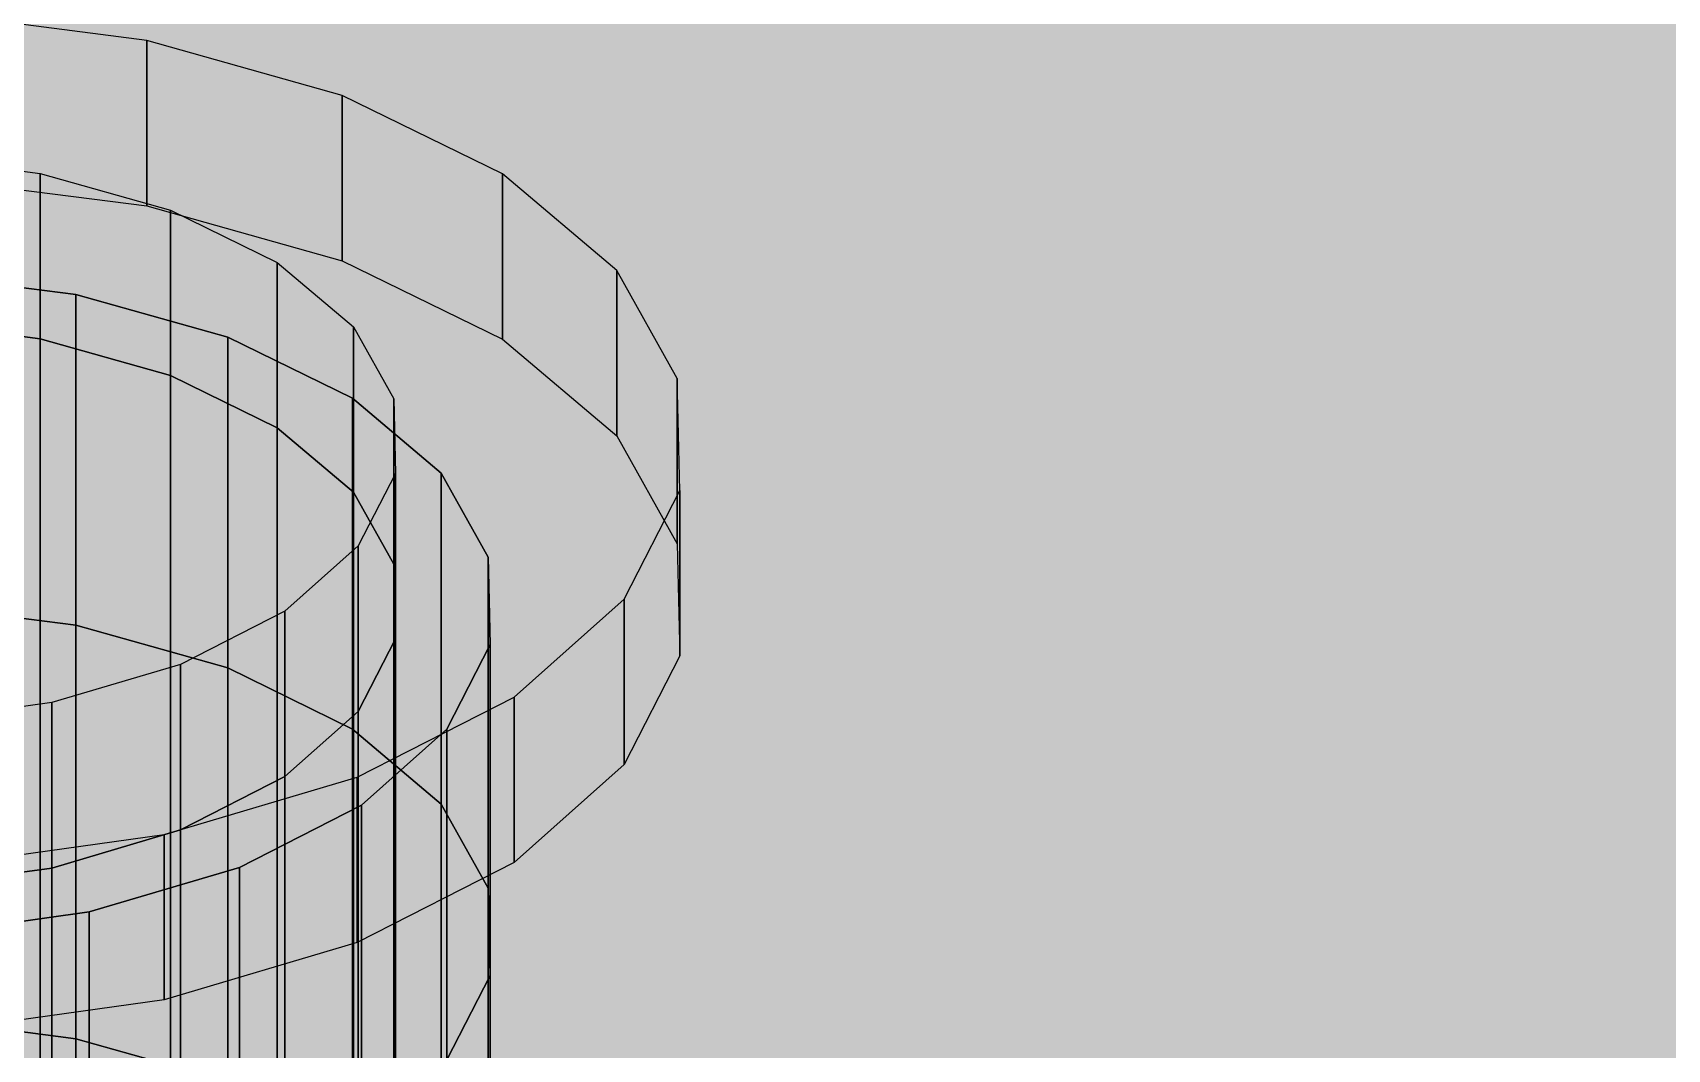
# Model space of a CAD drawing. Header units: millimetres. Extents: x 50 to 612415, y 2 to 4150.
# Drawn here: x 483388.06 to 483415.15, y 2315.25 to 2332.09 of the extents above; entities that cross this region are included whole.
import ezdxf

# ---------------------------------------------------------------- set-up
doc = ezdxf.new("R2010")
doc.units = ezdxf.units.MM
doc.layers.add('HATCH', color=8, linetype='Continuous', lineweight=9)
doc.layers.add('OUTLINE', color=7, linetype='Continuous', lineweight=25)

msp = doc.modelspace()

# ---------------------------------------------------------------- hatches: boundary and pattern name
at = {"layer": 'HATCH', "true_color": 0xccae87}
for points in [[(483176.213, 2383.049), (482964.763, 2457.215), (484752.006, 2023.419)], [(483179.845, 2401.212), (483385.977, 2328.113), (483388.777, 2327.755)], [(483179.845, 2401.212), (483388.777, 2327.755), (483391.295, 2327.046)], [(484760.546, 2053.765), (483179.845, 2401.212), (483391.295, 2327.046)], [(483179.845, 2395.733), (483385.977, 2322.635), (483388.777, 2322.276)], [(483388.777, 2322.276), (483385.977, 2322.635), (483179.845, 2395.733)], [(483179.845, 2395.733), (483388.777, 2322.276), (483391.295, 2321.568)], [(483391.295, 2321.568), (483388.777, 2322.276), (483179.845, 2395.733)], [(484760.546, 2048.287), (483179.845, 2395.733), (483391.295, 2321.568)], [(483391.295, 2321.568), (483179.845, 2395.733), (484760.546, 2048.287)], [(483179.845, 2388.885), (483385.977, 2315.787), (483388.777, 2315.428)], [(483388.777, 2315.428), (483385.977, 2315.787), (483179.845, 2388.885)], [(483179.845, 2388.885), (483388.777, 2315.428), (483391.295, 2314.719)], [(483391.295, 2314.719), (483388.777, 2315.428), (483179.845, 2388.885)], [(484760.546, 2041.439), (483179.845, 2388.885), (483391.295, 2314.719)], [(483391.295, 2314.719), (483179.845, 2388.885), (484760.546, 2041.439)], [(484758.648, 2037.434), (483179.845, 2386.146), (483391.295, 2311.98)], [(483391.295, 2311.98), (483179.845, 2386.146), (484758.648, 2037.434)], [(484758.174, 2036.433), (483179.845, 2385.461), (483391.295, 2311.295)], [(483391.295, 2311.295), (483179.845, 2385.461), (484758.174, 2036.433)], [(484755.802, 2031.428), (483180.53, 2384.882), (483180.562, 2383.437)], [(483180.562, 2383.437), (483180.53, 2384.882), (484755.802, 2031.428)], [(484755.802, 2031.428), (483180.562, 2383.437), (483179.845, 2382.037)], [(483179.845, 2382.037), (483180.562, 2383.437), (484755.802, 2031.428)], [(483178.279, 2382.038), (483176.213, 2383.049), (484752.006, 2023.419)], [(483179.752, 2380.795), (483178.279, 2382.038), (484752.006, 2023.419)], [(484755.802, 2031.428), (483179.845, 2382.037), (483391.295, 2307.871)], [(483391.295, 2307.871), (483179.845, 2382.037), (484755.802, 2031.428)], [(483180.53, 2379.403), (483179.752, 2380.795), (484752.006, 2023.419)], [(483180.562, 2377.959), (483180.53, 2379.403), (484752.006, 2023.419)], [(483179.845, 2376.559), (483180.562, 2377.959), (484752.006, 2023.419)], [(483391.295, 2302.393), (483179.845, 2376.559), (484752.006, 2023.419)], [(484760.546, 2053.765), (483391.295, 2327.046), (483393.361, 2326.035)], [(484760.546, 2053.765), (483393.361, 2326.035), (483394.834, 2324.792)], [(484760.546, 2053.765), (483394.834, 2324.792), (483395.612, 2323.401)], [(484760.546, 2053.765), (483395.612, 2323.401), (483395.644, 2321.956)], [(484760.546, 2053.765), (483395.644, 2321.956), (483394.927, 2320.556)], [(484760.546, 2048.287), (483391.295, 2321.568), (483393.361, 2320.557)], [(483393.361, 2320.557), (483391.295, 2321.568), (484760.546, 2048.287)], [(484760.546, 2048.287), (483393.361, 2320.557), (483394.834, 2319.314)], [(483394.834, 2319.314), (483393.361, 2320.557), (484760.546, 2048.287)], [(483394.927, 2320.556), (483393.51, 2319.297), (483590.879, 2245.283)], [(483394.927, 2320.556), (483598.17, 2247.442), (483601.06, 2247.457)], [(483394.927, 2320.556), (483601.06, 2247.457), (483603.859, 2247.099)], [(483394.927, 2320.556), (483595.387, 2247.052), (483598.17, 2247.442)], [(483394.927, 2320.556), (483603.859, 2247.099), (483606.378, 2246.39)], [(483394.927, 2320.556), (483592.9, 2246.316), (483595.387, 2247.052)], [(483394.927, 2320.556), (483590.879, 2245.283), (483592.9, 2246.316)], [(484760.546, 2053.765), (483394.927, 2320.556), (483606.378, 2246.39)], [(483589.462, 2244.024), (483393.51, 2319.297), (483391.489, 2318.264)], [(483589.462, 2244.024), (483590.879, 2245.283), (483393.51, 2319.297)], [(483395.612, 2317.922), (483394.834, 2319.314), (484760.546, 2048.287)], [(484760.546, 2048.287), (483394.834, 2319.314), (483395.612, 2317.922)], [(483589.462, 2244.024), (483391.489, 2318.264), (483389.002, 2317.528)], [(484760.546, 2048.287), (483395.612, 2317.922), (483395.644, 2316.477)], [(483395.644, 2316.477), (483395.612, 2317.922), (484760.546, 2048.287)], [(483589.462, 2244.024), (483383.329, 2317.122), (483380.529, 2317.481)], [(483589.462, 2244.024), (483389.002, 2317.528), (483386.219, 2317.138)], [(483589.462, 2244.024), (483386.219, 2317.138), (483383.329, 2317.122)], [(483394.927, 2315.077), (483395.644, 2316.477), (484760.546, 2048.287)], [(484760.546, 2048.287), (483395.644, 2316.477), (483394.927, 2315.077)]]:
    msp.add_hatch(color=43, dxfattribs=at).paths.add_polyline_path(points)
at = {"layer": 'HATCH', "true_color": 0xb7bcc0}
for points in [[(483397.742, 2328.153), (483382.64, 2332.402), (483379.062, 2331.902)], [(483397.742, 2328.153), (483386.356, 2332.423), (483382.64, 2332.402)], [(483397.742, 2328.153), (483389.955, 2331.962), (483386.356, 2332.423)], [(483379.062, 2331.902), (483385.788, 2330.067), (483388.188, 2329.76)], [(483397.742, 2328.153), (483379.062, 2331.902), (483388.188, 2329.76)], [(483397.742, 2328.153), (483393.193, 2331.05), (483389.955, 2331.962)], [(483397.742, 2328.153), (483395.849, 2329.751), (483393.193, 2331.05)], [(483379.062, 2329.162), (483382.64, 2329.663), (483397.742, 2325.413)], [(483382.64, 2329.663), (483386.356, 2329.683), (483397.742, 2325.413)], [(483386.356, 2329.683), (483389.955, 2329.222), (483397.742, 2325.413)], [(483397.742, 2328.153), (483388.188, 2329.76), (483390.347, 2329.153)], [(483388.188, 2327.021), (483385.788, 2327.328), (483379.062, 2329.162)], [(483388.188, 2327.021), (483379.062, 2329.162), (483397.742, 2325.413)], [(483389.955, 2329.222), (483393.193, 2328.311), (483397.742, 2325.413)], [(483397.742, 2328.153), (483390.347, 2329.153), (483392.117, 2328.286)], [(483397.742, 2328.153), (483392.117, 2328.286), (483393.379, 2327.221)], [(483393.193, 2328.311), (483395.849, 2327.012), (483397.742, 2325.413)], [(483388.777, 2327.755), (483383.088, 2328.097), (483380.305, 2327.708)], [(483388.777, 2327.755), (483385.977, 2328.113), (483383.088, 2328.097)], [(483390.244, 2318.812), (483398.744, 2326.363), (483397.742, 2328.153)], [(483390.244, 2318.812), (483397.742, 2328.153), (483393.459, 2323.59)], [(483397.742, 2328.153), (483393.379, 2327.221), (483394.047, 2326.028)], [(483397.742, 2328.153), (483394.074, 2324.789), (483393.459, 2323.59)], [(483397.742, 2328.153), (483394.047, 2326.028), (483394.074, 2324.789)], [(483388.777, 2327.755), (483380.305, 2327.708), (483377.818, 2326.972)], [(483388.777, 2327.755), (483377.818, 2326.972), (483383.311, 2327.315)], [(483388.777, 2327.755), (483383.311, 2327.315), (483385.788, 2327.328)], [(483388.777, 2327.755), (483385.788, 2327.328), (483388.188, 2327.021)], [(483388.777, 2327.755), (483388.188, 2327.021), (483390.347, 2326.413)], [(483388.777, 2327.755), (483390.347, 2326.413), (483392.117, 2325.547)], [(483395.612, 2323.401), (483391.295, 2327.046), (483388.777, 2327.755)], [(483395.612, 2323.401), (483388.777, 2327.755), (483392.117, 2325.547)], [(483390.347, 2326.413), (483388.188, 2327.021), (483397.742, 2325.413)], [(483395.612, 2323.401), (483393.361, 2326.035), (483391.295, 2327.046)], [(483390.244, 2318.812), (483398.784, 2324.506), (483398.744, 2326.363)], [(483392.117, 2325.547), (483390.347, 2326.413), (483397.742, 2325.413)], [(483395.612, 2323.401), (483394.834, 2324.792), (483393.361, 2326.035)], [(483397.742, 2325.413), (483398.744, 2323.624), (483390.244, 2316.073)], [(483393.459, 2320.85), (483397.742, 2325.413), (483390.244, 2316.073)], [(483393.379, 2324.481), (483392.117, 2325.547), (483397.742, 2325.413)], [(483395.612, 2323.401), (483392.117, 2325.547), (483393.379, 2324.481)], [(483394.047, 2323.289), (483393.379, 2324.481), (483397.742, 2325.413)], [(483393.459, 2320.85), (483394.074, 2322.05), (483397.742, 2325.413)], [(483394.074, 2322.05), (483394.047, 2323.289), (483397.742, 2325.413)], [(483390.244, 2318.812), (483397.862, 2322.706), (483398.784, 2324.506)], [(483395.612, 2323.401), (483393.379, 2324.481), (483394.047, 2323.289)], [(483398.744, 2323.624), (483398.784, 2321.767), (483390.244, 2316.073)], [(483390.244, 2318.812), (483393.459, 2323.59), (483392.244, 2322.51)], [(483391.489, 2318.264), (483395.644, 2321.956), (483395.612, 2323.401)], [(483391.489, 2318.264), (483395.612, 2323.401), (483393.459, 2320.85)], [(483395.612, 2323.401), (483394.074, 2322.05), (483393.459, 2320.85)], [(483395.612, 2323.401), (483394.047, 2323.289), (483394.074, 2322.05)], [(483390.244, 2318.812), (483396.04, 2321.087), (483397.862, 2322.706)], [(483371.564, 2322.561), (483390.244, 2318.812), (483381.119, 2320.954)], [(483371.564, 2322.561), (483386.666, 2318.312), (483390.244, 2318.812)], [(483390.244, 2318.812), (483392.244, 2322.51), (483390.512, 2321.625)], [(483398.784, 2321.767), (483397.862, 2319.967), (483390.244, 2316.073)], [(483391.489, 2318.264), (483394.927, 2320.556), (483395.644, 2321.956)], [(483390.244, 2318.812), (483390.512, 2321.625), (483388.381, 2320.994)], [(483390.244, 2318.812), (483383.518, 2320.647), (483381.119, 2320.954)], [(483390.244, 2318.812), (483388.381, 2320.994), (483385.995, 2320.66)], [(483390.244, 2318.812), (483393.442, 2319.759), (483396.04, 2321.087)], [(483392.244, 2319.771), (483393.459, 2320.85), (483390.244, 2316.073)], [(483391.489, 2318.264), (483393.459, 2320.85), (483392.244, 2319.771)], [(483390.244, 2318.812), (483385.995, 2320.66), (483383.518, 2320.647)], [(483391.489, 2318.264), (483393.51, 2319.297), (483394.927, 2320.556)], [(483397.862, 2319.967), (483396.04, 2318.348), (483390.244, 2316.073)], [(483381.119, 2318.215), (483390.244, 2316.073), (483371.564, 2319.822)], [(483390.244, 2316.073), (483386.666, 2315.573), (483371.564, 2319.822)], [(483390.512, 2318.886), (483392.244, 2319.771), (483390.244, 2316.073)], [(483391.489, 2318.264), (483392.244, 2319.771), (483390.512, 2318.886)], [(483391.489, 2318.264), (483390.512, 2318.886), (483388.381, 2318.255)], [(483388.381, 2318.255), (483390.512, 2318.886), (483390.244, 2316.073)], [(483380.529, 2317.481), (483391.489, 2318.264), (483385.995, 2317.921)], [(483380.529, 2317.481), (483389.002, 2317.528), (483391.489, 2318.264)], [(483391.489, 2318.264), (483388.381, 2318.255), (483385.995, 2317.921)], [(483385.995, 2317.921), (483388.381, 2318.255), (483390.244, 2316.073)], [(483396.04, 2318.348), (483393.442, 2317.02), (483390.244, 2316.073)], [(483381.119, 2318.215), (483383.518, 2317.907), (483390.244, 2316.073)], [(483383.518, 2317.907), (483385.995, 2317.921), (483390.244, 2316.073)], [(483380.529, 2317.481), (483386.219, 2317.138), (483389.002, 2317.528)]]:
    msp.add_hatch(color=9, dxfattribs=at).paths.add_polyline_path(points)
at = {"layer": 'HATCH', "true_color": 0xaeb3b7}
for points in [[(483386.356, 2329.683), (483389.955, 2329.222), (483389.955, 2331.962), (483386.356, 2332.423)], [(483388.188, 2327.021), (483385.788, 2327.328), (483385.788, 2330.067), (483388.188, 2329.76)], [(483385.977, 2306.2), (483388.777, 2305.841), (483388.777, 2327.755), (483385.977, 2328.113)], [(483388.188, 2305.107), (483385.788, 2305.414), (483385.788, 2327.328), (483388.188, 2327.021)], [(483385.995, 2317.921), (483388.381, 2318.255), (483388.381, 2320.994), (483385.995, 2320.66)], [(483390.244, 2316.073), (483386.666, 2315.573), (483386.666, 2318.312), (483390.244, 2318.812)], [(483385.995, 2296.007), (483388.381, 2296.341), (483388.381, 2318.255), (483385.995, 2317.921)], [(483389.002, 2295.614), (483386.219, 2295.224), (483386.219, 2317.138), (483389.002, 2317.528)]]:
    msp.add_hatch(color=253, dxfattribs=at).paths.add_polyline_path(points)
at = {"layer": 'HATCH', "true_color": 0xadb2b6}
for points in [[(483389.955, 2329.222), (483393.193, 2328.311), (483393.193, 2331.05), (483389.955, 2331.962)], [(483390.347, 2326.413), (483388.188, 2327.021), (483388.188, 2329.76), (483390.347, 2329.153)], [(483388.777, 2305.841), (483391.295, 2305.132), (483391.295, 2327.046), (483388.777, 2327.755)], [(483390.347, 2304.5), (483388.188, 2305.107), (483388.188, 2327.021), (483390.347, 2326.413)], [(483388.381, 2318.255), (483390.512, 2318.886), (483390.512, 2321.625), (483388.381, 2320.994)], [(483393.442, 2317.02), (483390.244, 2316.073), (483390.244, 2318.812), (483393.442, 2319.759)], [(483388.381, 2296.341), (483390.512, 2296.972), (483390.512, 2318.886), (483388.381, 2318.255)], [(483391.489, 2296.35), (483389.002, 2295.614), (483389.002, 2317.528), (483391.489, 2318.264)]]:
    msp.add_hatch(color=253, dxfattribs=at).paths.add_polyline_path(points)
at = {"layer": 'HATCH', "true_color": 0xabb0b4}
for points in [[(483393.193, 2328.311), (483395.849, 2327.012), (483395.849, 2329.751), (483393.193, 2331.05)], [(483392.117, 2325.547), (483390.347, 2326.413), (483390.347, 2329.153), (483392.117, 2328.286)], [(483391.295, 2305.132), (483393.361, 2304.122), (483393.361, 2326.035), (483391.295, 2327.046)], [(483392.117, 2303.634), (483390.347, 2304.5), (483390.347, 2326.413), (483392.117, 2325.547)], [(483390.512, 2318.886), (483392.244, 2319.771), (483392.244, 2322.51), (483390.512, 2321.625)], [(483396.04, 2318.348), (483393.442, 2317.02), (483393.442, 2319.759), (483396.04, 2321.087)], [(483390.512, 2296.972), (483392.244, 2297.857), (483392.244, 2319.771), (483390.512, 2318.886)], [(483393.51, 2297.383), (483391.489, 2296.35), (483391.489, 2318.264), (483393.51, 2319.297)]]:
    msp.add_hatch(color=253, dxfattribs=at).paths.add_polyline_path(points)
at = {"layer": 'HATCH', "true_color": 0xa9aeb1}
for points in [[(483395.849, 2327.012), (483397.742, 2325.413), (483397.742, 2328.153), (483395.849, 2329.751)], [(483393.379, 2324.481), (483392.117, 2325.547), (483392.117, 2328.286), (483393.379, 2327.221)], [(483393.361, 2304.122), (483394.834, 2302.878), (483394.834, 2324.792), (483393.361, 2326.035)], [(483393.379, 2302.568), (483392.117, 2303.634), (483392.117, 2325.547), (483393.379, 2324.481)]]:
    msp.add_hatch(color=253, dxfattribs=at).paths.add_polyline_path(points)
at = {"layer": 'HATCH', "true_color": 0xc2a680}
for points in [[(483388.777, 2322.276), (483385.977, 2322.635), (483385.977, 2328.113), (483388.777, 2327.755)], [(483388.777, 2315.428), (483385.977, 2315.787), (483385.977, 2322.635), (483388.777, 2322.276)], [(483386.219, 2311.66), (483389.002, 2312.049), (483389.002, 2317.528), (483386.219, 2317.138)], [(483388.777, 2312.689), (483385.977, 2313.048), (483385.977, 2315.787), (483388.777, 2315.428)]]:
    msp.add_hatch(color=43, dxfattribs=at).paths.add_polyline_path(points)
at = {"layer": 'HATCH', "true_color": 0xa6abae}
for points in [[(483397.742, 2325.413), (483398.744, 2323.624), (483398.744, 2326.363), (483397.742, 2328.153)], [(483394.047, 2323.289), (483393.379, 2324.481), (483393.379, 2327.221), (483394.047, 2326.028)], [(483393.459, 2320.85), (483394.074, 2322.05), (483394.074, 2324.789), (483393.459, 2323.59)], [(483394.834, 2302.878), (483395.612, 2301.487), (483395.612, 2323.401), (483394.834, 2324.792)], [(483394.047, 2301.375), (483393.379, 2302.568), (483393.379, 2324.481), (483394.047, 2323.289)], [(483398.784, 2321.767), (483397.862, 2319.967), (483397.862, 2322.706), (483398.784, 2324.506)], [(483393.459, 2298.937), (483394.074, 2300.137), (483394.074, 2322.05), (483393.459, 2320.85)], [(483395.644, 2300.042), (483394.927, 2298.642), (483394.927, 2320.556), (483395.644, 2321.956)]]:
    msp.add_hatch(color=253, dxfattribs=at).paths.add_polyline_path(points)
at = {"layer": 'HATCH', "true_color": 0xc1a580}
for points in [[(483391.295, 2321.568), (483388.777, 2322.276), (483388.777, 2327.755), (483391.295, 2327.046)], [(483391.295, 2314.719), (483388.777, 2315.428), (483388.777, 2322.276), (483391.295, 2321.568)], [(483391.295, 2311.98), (483388.777, 2312.689), (483388.777, 2315.428), (483391.295, 2314.719)]]:
    msp.add_hatch(color=33, dxfattribs=at).paths.add_polyline_path(points)
at = {"layer": 'HATCH', "true_color": 0xbfa37e}
for points in [[(483393.361, 2320.557), (483391.295, 2321.568), (483391.295, 2327.046), (483393.361, 2326.035)], [(483393.361, 2313.709), (483391.295, 2314.719), (483391.295, 2321.568), (483393.361, 2320.557)]]:
    msp.add_hatch(color=33, dxfattribs=at).paths.add_polyline_path(points)
at = {"layer": 'HATCH', "true_color": 0xa3a8ab}
for points in [[(483398.744, 2323.624), (483398.784, 2321.767), (483398.784, 2324.506), (483398.744, 2326.363)], [(483394.074, 2322.05), (483394.047, 2323.289), (483394.047, 2326.028), (483394.074, 2324.789)], [(483395.612, 2301.487), (483395.644, 2300.042), (483395.644, 2321.956), (483395.612, 2323.401)], [(483394.074, 2300.137), (483394.047, 2301.375), (483394.047, 2323.289), (483394.074, 2322.05)]]:
    msp.add_hatch(color=253, dxfattribs=at).paths.add_polyline_path(points)
at = {"layer": 'HATCH', "true_color": 0xbca17d}
for points in [[(483394.834, 2319.314), (483393.361, 2320.557), (483393.361, 2326.035), (483394.834, 2324.792)], [(483394.834, 2312.466), (483393.361, 2313.709), (483393.361, 2320.557), (483394.834, 2319.314)]]:
    msp.add_hatch(color=33, dxfattribs=at).paths.add_polyline_path(points)
at = {"layer": 'HATCH', "true_color": 0xb99e7a}
for points in [[(483395.612, 2317.922), (483394.834, 2319.314), (483394.834, 2324.792), (483395.612, 2323.401)], [(483394.927, 2315.077), (483395.644, 2316.477), (483395.644, 2321.956), (483394.927, 2320.556)], [(483395.612, 2311.074), (483394.834, 2312.466), (483394.834, 2319.314), (483395.612, 2317.922)], [(483394.927, 2308.229), (483395.644, 2309.629), (483395.644, 2316.477), (483394.927, 2315.077)]]:
    msp.add_hatch(color=33, dxfattribs=at).paths.add_polyline_path(points)
at = {"layer": 'HATCH', "true_color": 0xa8aeb1}
for points in [[(483392.244, 2319.771), (483393.459, 2320.85), (483393.459, 2323.59), (483392.244, 2322.51)], [(483397.862, 2319.967), (483396.04, 2318.348), (483396.04, 2321.087), (483397.862, 2322.706)], [(483392.244, 2297.857), (483393.459, 2298.937), (483393.459, 2320.85), (483392.244, 2319.771)], [(483394.927, 2298.642), (483393.51, 2297.383), (483393.51, 2319.297), (483394.927, 2320.556)]]:
    msp.add_hatch(color=253, dxfattribs=at).paths.add_polyline_path(points)
at = {"layer": 'HATCH', "true_color": 0xb69b78}
for points in [[(483395.644, 2316.477), (483395.612, 2317.922), (483395.612, 2323.401), (483395.644, 2321.956)], [(483395.644, 2309.629), (483395.612, 2311.074), (483395.612, 2317.922), (483395.644, 2316.477)]]:
    msp.add_hatch(color=33, dxfattribs=at).paths.add_polyline_path(points)
at = {"layer": 'HATCH', "true_color": 0xbca07c}
msp.add_hatch(color=33, dxfattribs=at).paths.add_polyline_path([(483393.51, 2313.818), (483394.927, 2315.077), (483394.927, 2320.556), (483393.51, 2319.297)])
at = {"layer": 'HATCH', "true_color": 0xbea37e}
msp.add_hatch(color=33, dxfattribs=at).paths.add_polyline_path([(483391.489, 2312.785), (483393.51, 2313.818), (483393.51, 2319.297), (483391.489, 2318.264)])
at = {"layer": 'HATCH', "true_color": 0xc0a480}
msp.add_hatch(color=33, dxfattribs=at).paths.add_polyline_path([(483389.002, 2312.049), (483391.489, 2312.785), (483391.489, 2318.264), (483389.002, 2317.528)])

# ---------------------------------------------------------------- linework, layer by layer
at = {"layer": 'OUTLINE', "color": 139, "true_color": 0x42544a}
for p, q in [((483389.955, 2331.962), (483386.356, 2332.423)), ((483389.955, 2331.962), (483386.356, 2332.423)), ((483389.955, 2329.222), (483389.955, 2331.962)), ((483393.193, 2331.05), (483389.955, 2331.962)), ((483389.955, 2331.962), (483389.955, 2329.222)), ((483393.193, 2331.05), (483389.955, 2331.962)), ((483393.193, 2328.311), (483393.193, 2331.05)), ((483395.849, 2329.751), (483393.193, 2331.05)), ((483393.193, 2331.05), (483393.193, 2328.311)), ((483395.849, 2329.751), (483393.193, 2331.05)), ((483385.788, 2330.067), (483388.188, 2329.76)), ((483385.788, 2330.067), (483388.188, 2329.76)), ((483386.356, 2329.683), (483389.955, 2329.222)), ((483386.356, 2329.683), (483389.955, 2329.222)), ((483388.188, 2329.76), (483388.188, 2327.021)), ((483388.188, 2327.021), (483388.188, 2329.76)), ((483388.188, 2329.76), (483390.347, 2329.153)), ((483388.188, 2329.76), (483390.347, 2329.153)), ((483395.849, 2327.012), (483395.849, 2329.751)), ((483397.742, 2328.153), (483395.849, 2329.751)), ((483397.742, 2328.153), (483395.849, 2329.751)), ((483395.849, 2329.751), (483395.849, 2327.012)), ((483389.955, 2329.222), (483393.193, 2328.311)), ((483389.955, 2329.222), (483393.193, 2328.311)), ((483390.347, 2329.153), (483390.347, 2326.413)), ((483390.347, 2326.413), (483390.347, 2329.153)), ((483390.347, 2329.153), (483392.117, 2328.286)), ((483390.347, 2329.153), (483392.117, 2328.286)), ((483392.117, 2328.286), (483392.117, 2325.547)), ((483392.117, 2325.547), (483392.117, 2328.286)), ((483392.117, 2328.286), (483393.379, 2327.221)), ((483392.117, 2328.286), (483393.379, 2327.221)), ((483393.193, 2328.311), (483395.849, 2327.012)), ((483393.193, 2328.311), (483395.849, 2327.012)), ((483385.977, 2328.113), (483388.777, 2327.755)), ((483388.777, 2327.755), (483385.977, 2328.113)), ((483385.977, 2328.113), (483388.777, 2327.755)), ((483388.777, 2327.755), (483385.977, 2328.113)), ((483397.742, 2325.413), (483397.742, 2328.153)), ((483398.744, 2326.363), (483397.742, 2328.153)), ((483397.742, 2328.153), (483397.742, 2325.413)), ((483398.744, 2326.363), (483397.742, 2328.153)), ((483388.777, 2327.755), (483391.295, 2327.046)), ((483388.777, 2305.841), (483388.777, 2327.755)), ((483391.295, 2327.046), (483388.777, 2327.755)), ((483388.777, 2327.755), (483388.777, 2305.841)), ((483388.777, 2327.755), (483388.777, 2322.276)), ((483388.777, 2322.276), (483388.777, 2327.755)), ((483388.777, 2327.755), (483391.295, 2327.046)), ((483391.295, 2327.046), (483388.777, 2327.755)), ((483385.788, 2327.328), (483388.188, 2327.021)), ((483388.188, 2327.021), (483385.788, 2327.328)), ((483385.788, 2327.328), (483388.188, 2327.021)), ((483388.188, 2327.021), (483385.788, 2327.328)), ((483393.379, 2327.221), (483393.379, 2324.481)), ((483393.379, 2327.221), (483394.047, 2326.028)), ((483393.379, 2324.481), (483393.379, 2327.221)), ((483393.379, 2327.221), (483394.047, 2326.028)), ((483388.188, 2327.021), (483388.188, 2305.107)), ((483388.188, 2305.107), (483388.188, 2327.021)), ((483388.188, 2327.021), (483390.347, 2326.413)), ((483388.188, 2327.021), (483390.347, 2326.413)), ((483390.347, 2326.413), (483388.188, 2327.021)), ((483390.347, 2326.413), (483388.188, 2327.021)), ((483391.295, 2305.132), (483391.295, 2327.046)), ((483393.361, 2326.035), (483391.295, 2327.046)), ((483391.295, 2327.046), (483391.295, 2305.132)), ((483391.295, 2327.046), (483391.295, 2321.568)), ((483391.295, 2321.568), (483391.295, 2327.046)), ((483391.295, 2327.046), (483393.361, 2326.035)), ((483393.361, 2326.035), (483391.295, 2327.046)), ((483391.295, 2327.046), (483393.361, 2326.035)), ((483395.849, 2327.012), (483397.742, 2325.413)), ((483395.849, 2327.012), (483397.742, 2325.413)), ((483390.347, 2326.413), (483390.347, 2304.5)), ((483390.347, 2304.5), (483390.347, 2326.413)), ((483390.347, 2326.413), (483392.117, 2325.547)), ((483390.347, 2326.413), (483392.117, 2325.547)), ((483392.117, 2325.547), (483390.347, 2326.413)), ((483392.117, 2325.547), (483390.347, 2326.413)), ((483398.744, 2323.624), (483398.744, 2326.363)), ((483398.784, 2324.506), (483398.744, 2326.363)), ((483398.744, 2326.363), (483398.744, 2323.624)), ((483398.784, 2324.506), (483398.744, 2326.363)), ((483393.361, 2304.122), (483393.361, 2326.035)), ((483394.834, 2324.792), (483393.361, 2326.035)), ((483393.361, 2326.035), (483393.361, 2304.122)), ((483393.361, 2326.035), (483393.361, 2320.557)), ((483393.361, 2320.557), (483393.361, 2326.035)), ((483393.361, 2326.035), (483394.834, 2324.792)), ((483394.834, 2324.792), (483393.361, 2326.035)), ((483393.361, 2326.035), (483394.834, 2324.792)), ((483394.047, 2326.028), (483394.047, 2323.289)), ((483394.047, 2326.028), (483394.074, 2324.789)), ((483394.047, 2323.289), (483394.047, 2326.028)), ((483394.047, 2326.028), (483394.074, 2324.789)), ((483392.117, 2325.547), (483392.117, 2303.634)), ((483392.117, 2303.634), (483392.117, 2325.547)), ((483392.117, 2325.547), (483393.379, 2324.481)), ((483393.379, 2324.481), (483392.117, 2325.547)), ((483393.379, 2324.481), (483392.117, 2325.547)), ((483392.117, 2325.547), (483393.379, 2324.481)), ((483397.742, 2325.413), (483398.744, 2323.624)), ((483397.742, 2325.413), (483398.744, 2323.624)), ((483394.074, 2324.789), (483393.459, 2323.59)), ((483394.074, 2324.789), (483393.459, 2323.59)), ((483394.074, 2324.789), (483394.074, 2322.05)), ((483394.074, 2322.05), (483394.074, 2324.789)), ((483394.834, 2302.878), (483394.834, 2324.792)), ((483395.612, 2323.401), (483394.834, 2324.792)), ((483394.834, 2324.792), (483394.834, 2302.878)), ((483394.834, 2324.792), (483394.834, 2319.314)), ((483394.834, 2319.314), (483394.834, 2324.792)), ((483394.834, 2324.792), (483395.612, 2323.401)), ((483395.612, 2323.401), (483394.834, 2324.792)), ((483394.834, 2324.792), (483395.612, 2323.401)), ((483393.379, 2324.481), (483393.379, 2302.568)), ((483393.379, 2302.568), (483393.379, 2324.481)), ((483393.379, 2324.481), (483394.047, 2323.289)), ((483394.047, 2323.289), (483393.379, 2324.481)), ((483393.379, 2324.481), (483394.047, 2323.289)), ((483394.047, 2323.289), (483393.379, 2324.481)), ((483397.862, 2322.706), (483398.784, 2324.506)), ((483397.862, 2322.706), (483398.784, 2324.506)), ((483398.784, 2321.767), (483398.784, 2324.506)), ((483398.784, 2324.506), (483398.784, 2321.767)), ((483393.459, 2323.59), (483392.244, 2322.51)), ((483393.459, 2323.59), (483392.244, 2322.51)), ((483393.459, 2323.59), (483393.459, 2320.85)), ((483393.459, 2320.85), (483393.459, 2323.59)), ((483395.612, 2301.487), (483395.612, 2323.401)), ((483395.644, 2321.956), (483395.612, 2323.401)), ((483395.612, 2323.401), (483395.612, 2301.487)), ((483395.612, 2323.401), (483395.612, 2317.922)), ((483395.612, 2317.922), (483395.612, 2323.401)), ((483395.612, 2323.401), (483395.644, 2321.956)), ((483395.644, 2321.956), (483395.612, 2323.401)), ((483395.612, 2323.401), (483395.644, 2321.956)), ((483398.744, 2323.624), (483398.784, 2321.767)), ((483398.744, 2323.624), (483398.784, 2321.767)), ((483394.047, 2323.289), (483394.047, 2301.375)), ((483394.047, 2301.375), (483394.047, 2323.289)), ((483394.047, 2323.289), (483394.074, 2322.05)), ((483394.074, 2322.05), (483394.047, 2323.289)), ((483394.047, 2323.289), (483394.074, 2322.05)), ((483394.074, 2322.05), (483394.047, 2323.289)), ((483385.977, 2322.635), (483388.777, 2322.276)), ((483388.777, 2322.276), (483385.977, 2322.635)), ((483385.977, 2322.635), (483388.777, 2322.276)), ((483388.777, 2322.276), (483385.977, 2322.635)), ((483396.04, 2321.087), (483397.862, 2322.706)), ((483396.04, 2321.087), (483397.862, 2322.706)), ((483397.862, 2319.967), (483397.862, 2322.706)), ((483397.862, 2322.706), (483397.862, 2319.967)), ((483392.244, 2322.51), (483390.512, 2321.625)), ((483392.244, 2322.51), (483390.512, 2321.625)), ((483392.244, 2322.51), (483392.244, 2319.771)), ((483392.244, 2319.771), (483392.244, 2322.51)), ((483388.777, 2322.276), (483391.295, 2321.568)), ((483391.295, 2321.568), (483388.777, 2322.276)), ((483388.777, 2322.276), (483388.777, 2315.428)), ((483388.777, 2315.428), (483388.777, 2322.276)), ((483388.777, 2322.276), (483391.295, 2321.568)), ((483391.295, 2321.568), (483388.777, 2322.276)), ((483394.074, 2322.05), (483393.459, 2320.85)), ((483393.459, 2320.85), (483394.074, 2322.05)), ((483394.074, 2322.05), (483393.459, 2320.85)), ((483393.459, 2320.85), (483394.074, 2322.05)), ((483394.074, 2322.05), (483394.074, 2300.137)), ((483394.074, 2300.137), (483394.074, 2322.05)), ((483394.927, 2320.556), (483395.644, 2321.956)), ((483395.644, 2321.956), (483394.927, 2320.556)), ((483394.927, 2320.556), (483395.644, 2321.956)), ((483395.644, 2321.956), (483394.927, 2320.556)), ((483395.644, 2300.042), (483395.644, 2321.956)), ((483395.644, 2321.956), (483395.644, 2300.042)), ((483395.644, 2321.956), (483395.644, 2316.477)), ((483395.644, 2316.477), (483395.644, 2321.956)), ((483398.784, 2321.767), (483397.862, 2319.967)), ((483398.784, 2321.767), (483397.862, 2319.967)), ((483390.512, 2321.625), (483388.381, 2320.994)), ((483390.512, 2321.625), (483388.381, 2320.994)), ((483390.512, 2321.625), (483390.512, 2318.886)), ((483390.512, 2318.886), (483390.512, 2321.625)), ((483391.295, 2321.568), (483391.295, 2314.719)), ((483391.295, 2314.719), (483391.295, 2321.568)), ((483391.295, 2321.568), (483393.361, 2320.557)), ((483393.361, 2320.557), (483391.295, 2321.568)), ((483391.295, 2321.568), (483393.361, 2320.557)), ((483393.361, 2320.557), (483391.295, 2321.568)), ((483388.381, 2320.994), (483385.995, 2320.66)), ((483388.381, 2320.994), (483385.995, 2320.66)), ((483388.381, 2320.994), (483388.381, 2318.255)), ((483388.381, 2318.255), (483388.381, 2320.994)), ((483393.442, 2319.759), (483396.04, 2321.087)), ((483393.442, 2319.759), (483396.04, 2321.087)), ((483396.04, 2318.348), (483396.04, 2321.087)), ((483396.04, 2321.087), (483396.04, 2318.348)), ((483393.459, 2320.85), (483392.244, 2319.771)), ((483392.244, 2319.771), (483393.459, 2320.85)), ((483393.459, 2320.85), (483392.244, 2319.771)), ((483392.244, 2319.771), (483393.459, 2320.85)), ((483393.459, 2320.85), (483393.459, 2298.937)), ((483393.459, 2298.937), (483393.459, 2320.85)), ((483393.361, 2320.557), (483393.361, 2313.709)), ((483393.361, 2313.709), (483393.361, 2320.557)), ((483393.361, 2320.557), (483394.834, 2319.314)), ((483394.834, 2319.314), (483393.361, 2320.557)), ((483393.361, 2320.557), (483394.834, 2319.314)), ((483394.834, 2319.314), (483393.361, 2320.557)), ((483393.51, 2319.297), (483394.927, 2320.556)), ((483394.927, 2320.556), (483393.51, 2319.297)), ((483393.51, 2319.297), (483394.927, 2320.556)), ((483394.927, 2320.556), (483393.51, 2319.297)), ((483394.927, 2298.642), (483394.927, 2320.556)), ((483394.927, 2320.556), (483394.927, 2298.642)), ((483394.927, 2320.556), (483394.927, 2315.077)), ((483394.927, 2315.077), (483394.927, 2320.556)), ((483397.862, 2319.967), (483396.04, 2318.348)), ((483397.862, 2319.967), (483396.04, 2318.348)), ((483390.244, 2318.812), (483393.442, 2319.759)), ((483390.244, 2318.812), (483393.442, 2319.759)), ((483392.244, 2319.771), (483390.512, 2318.886)), ((483392.244, 2319.771), (483390.512, 2318.886)), ((483390.512, 2318.886), (483392.244, 2319.771)), ((483390.512, 2318.886), (483392.244, 2319.771)), ((483392.244, 2319.771), (483392.244, 2297.857)), ((483392.244, 2297.857), (483392.244, 2319.771)), ((483393.442, 2317.02), (483393.442, 2319.759)), ((483393.442, 2319.759), (483393.442, 2317.02)), ((483391.489, 2318.264), (483393.51, 2319.297)), ((483393.51, 2319.297), (483391.489, 2318.264)), ((483391.489, 2318.264), (483393.51, 2319.297)), ((483393.51, 2319.297), (483391.489, 2318.264)), ((483393.51, 2297.383), (483393.51, 2319.297)), ((483393.51, 2319.297), (483393.51, 2297.383)), ((483393.51, 2319.297), (483393.51, 2313.818)), ((483393.51, 2313.818), (483393.51, 2319.297)), ((483394.834, 2319.314), (483394.834, 2312.466)), ((483394.834, 2312.466), (483394.834, 2319.314)), ((483394.834, 2319.314), (483395.612, 2317.922)), ((483395.612, 2317.922), (483394.834, 2319.314)), ((483395.612, 2317.922), (483394.834, 2319.314)), ((483394.834, 2319.314), (483395.612, 2317.922)), ((483386.666, 2318.312), (483390.244, 2318.812)), ((483386.666, 2318.312), (483390.244, 2318.812)), ((483390.512, 2318.886), (483388.381, 2318.255)), ((483390.512, 2318.886), (483388.381, 2318.255)), ((483388.381, 2318.255), (483390.512, 2318.886)), ((483388.381, 2318.255), (483390.512, 2318.886)), ((483390.244, 2316.073), (483390.244, 2318.812)), ((483390.244, 2318.812), (483390.244, 2316.073)), ((483390.512, 2318.886), (483390.512, 2296.972)), ((483390.512, 2296.972), (483390.512, 2318.886)), ((483388.381, 2318.255), (483385.995, 2317.921)), ((483388.381, 2318.255), (483385.995, 2317.921)), ((483385.995, 2317.921), (483388.381, 2318.255)), ((483385.995, 2317.921), (483388.381, 2318.255)), ((483388.381, 2318.255), (483388.381, 2296.341)), ((483388.381, 2296.341), (483388.381, 2318.255)), ((483389.002, 2317.528), (483391.489, 2318.264)), ((483391.489, 2318.264), (483389.002, 2317.528)), ((483389.002, 2317.528), (483391.489, 2318.264)), ((483391.489, 2318.264), (483389.002, 2317.528)), ((483391.489, 2296.35), (483391.489, 2318.264)), ((483391.489, 2318.264), (483391.489, 2296.35)), ((483391.489, 2318.264), (483391.489, 2312.785)), ((483391.489, 2312.785), (483391.489, 2318.264)), ((483396.04, 2318.348), (483393.442, 2317.02)), ((483396.04, 2318.348), (483393.442, 2317.02)), ((483395.612, 2317.922), (483395.612, 2311.074)), ((483395.612, 2311.074), (483395.612, 2317.922)), ((483395.612, 2317.922), (483395.644, 2316.477)), ((483395.644, 2316.477), (483395.612, 2317.922)), ((483395.612, 2317.922), (483395.644, 2316.477)), ((483395.644, 2316.477), (483395.612, 2317.922)), ((483386.219, 2317.138), (483389.002, 2317.528)), ((483389.002, 2317.528), (483386.219, 2317.138)), ((483386.219, 2317.138), (483389.002, 2317.528)), ((483389.002, 2317.528), (483386.219, 2317.138)), ((483389.002, 2295.614), (483389.002, 2317.528)), ((483389.002, 2317.528), (483389.002, 2295.614)), ((483389.002, 2317.528), (483389.002, 2312.049)), ((483389.002, 2312.049), (483389.002, 2317.528)), ((483393.442, 2317.02), (483390.244, 2316.073)), ((483393.442, 2317.02), (483390.244, 2316.073)), ((483395.644, 2316.477), (483394.927, 2315.077)), ((483394.927, 2315.077), (483395.644, 2316.477)), ((483394.927, 2315.077), (483395.644, 2316.477)), ((483395.644, 2316.477), (483394.927, 2315.077)), ((483395.644, 2316.477), (483395.644, 2309.629)), ((483395.644, 2309.629), (483395.644, 2316.477)), ((483390.244, 2316.073), (483386.666, 2315.573)), ((483390.244, 2316.073), (483386.666, 2315.573)), ((483385.977, 2315.787), (483388.777, 2315.428)), ((483388.777, 2315.428), (483385.977, 2315.787)), ((483385.977, 2315.787), (483388.777, 2315.428)), ((483388.777, 2315.428), (483385.977, 2315.787)), ((483388.777, 2315.428), (483391.295, 2314.719)), ((483391.295, 2314.719), (483388.777, 2315.428)), ((483388.777, 2315.428), (483388.777, 2312.689)), ((483388.777, 2312.689), (483388.777, 2315.428)), ((483388.777, 2315.428), (483391.295, 2314.719)), ((483391.295, 2314.719), (483388.777, 2315.428))]:
    msp.add_line(p, q, dxfattribs=at)

doc.saveas('drawing.dxf')
